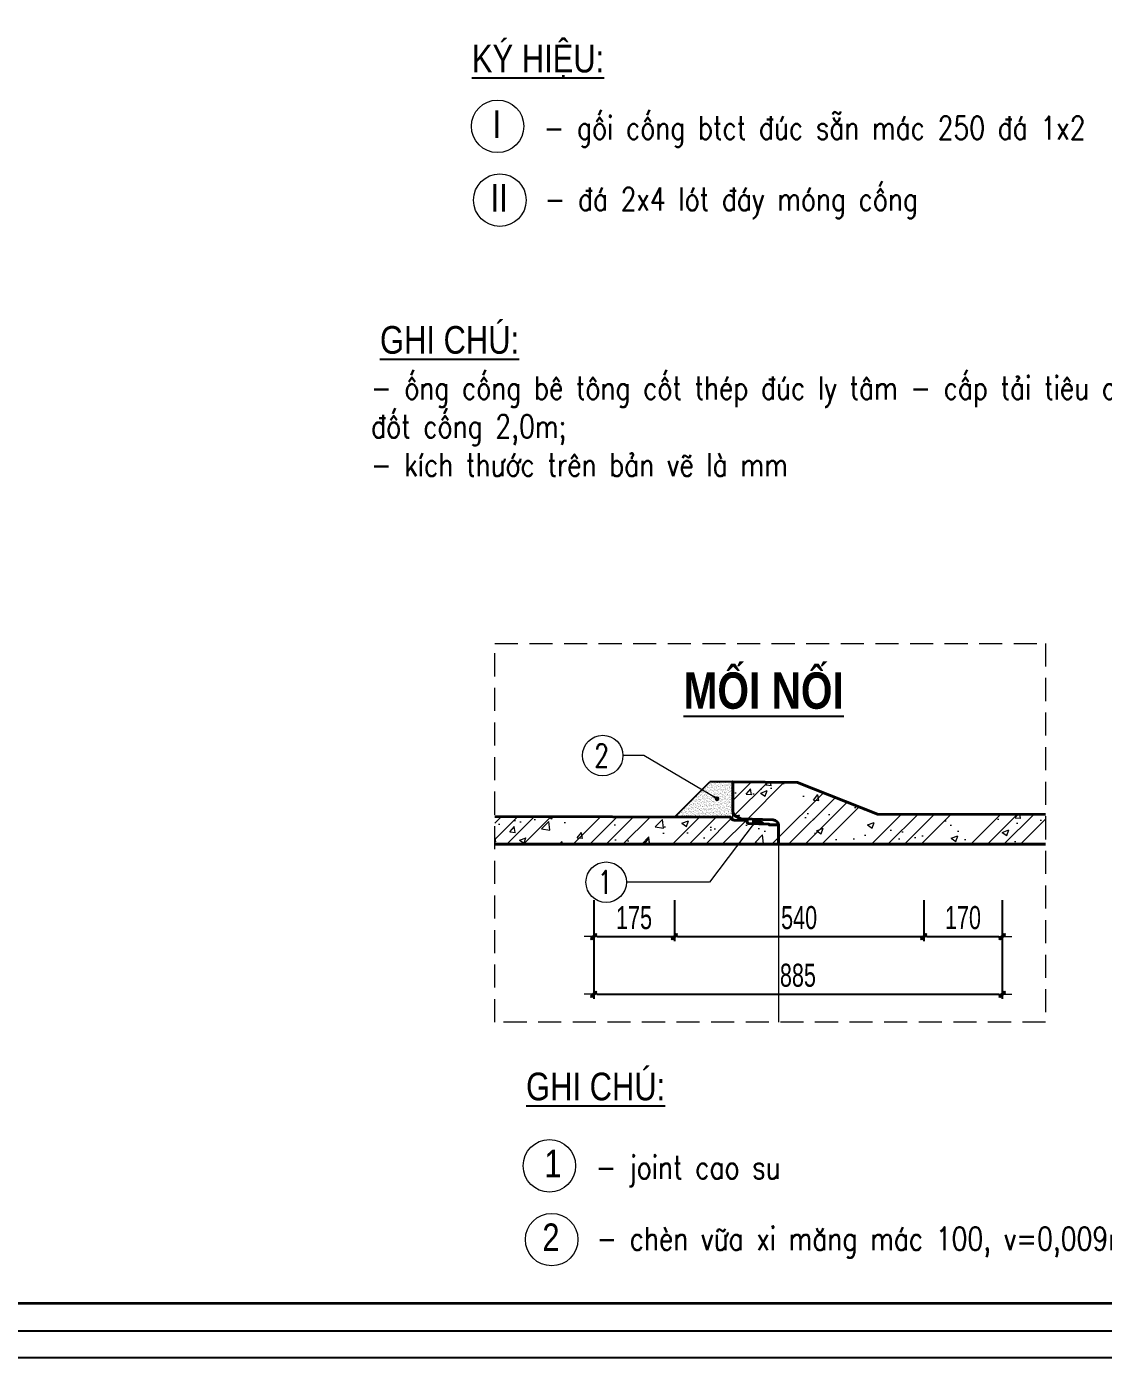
# Model space of a CAD drawing. Header units: inches. Extents: x -676 to 53517, y -16349 to 46516.
# Drawn here: x 39285 to 41619, y 2050 to 4936 of the extents above; entities that cross this region are included whole.
import ezdxf
from ezdxf.enums import TextEntityAlignment as Align

# ---------------------------------------------------------------- set-up
doc = ezdxf.new("R2010")
doc.units = ezdxf.units.IN
doc.header["$MEASUREMENT"] = 0
doc.linetypes.add('HIDDEN', pattern=[0.375, 0.25, -0.125])
for name, color, linetype, lineweight in [('2 - Text2', 2, 'Continuous', 20), ('CAT1', 2, 'Continuous', 40), ('dim', 144, 'Continuous', 13), ('ISO', 153, 'Continuous', 13), ('JOINT TAM GIAC', 151, 'Continuous', 25), ('LC Dim', 8, 'Continuous', 18), ('LC Hatch', 252, 'Continuous', 9), ('LC Net manh', 9, 'Continuous', 5), ('LC Net thay', 7, 'Continuous', 25), ('LC Text1', 3, 'Continuous', 20), ('LC Text2', 7, 'Continuous', 25), ('THEP', 1, 'Continuous', 35)]:
    doc.layers.add(name, color=color, linetype=linetype, lineweight=lineweight)
doc.layers.add('ENTTNTHIETKE1', color=2, linetype='Continuous')
doc.layers.add('KHUNGTEN', color=5, linetype='Continuous')
doc.styles.add('EG 1', font='')
doc.styles.add('HOATBIF', font='hoatbif.shx', dxfattribs={"width": 0.7})
doc.styles.add('LC 3', font='vnsimli.shx', dxfattribs={"width": 0.75})
doc.styles.add('LC3', font='', dxfattribs={"width": 0.8})
doc.styles.add('T2', font='', dxfattribs={"width": 0.8})
doc.styles.add('TXTDIM', font='', dxfattribs={"width": 0.7})
doc.styles.get('EG 1').set_extended_font_data('.VnAvantH', bold=True)
doc.styles.get('LC3').set_extended_font_data('.VnArialH', bold=True)
doc.styles.get('T2').set_extended_font_data('.VnArialH')
doc.styles.get('TXTDIM').set_extended_font_data('.VnArial')
doc.dimstyles.new('1-100(1-25)', dxfattribs={"dimscale": 25, "dimtxt": 2.5, "dimasz": 0.35, "dimexe": 0.5, "dimexo": 0, "dimgap": 0.8, "dimtad": 1, "dimdec": 0, "dimzin": 0, "dimdsep": 46, "dimtxsty": 'HOATBIF', "dimblk1": 'DOT', "dimblk2": 'DOT', "dimsah": 1, "dimcen": -1, "dimdle": 1, "dimclrd": 256, "dimclre": 256, "dimclrt": 4, "dimadec": 3, "dimazin": 2, "dimtfac": 0.333333, "dimtdec": 0, "dimtix": 1, "dimtmove": 2, "dimatfit": 3, "dimldrblk": 'DOT', "dimfxl": 1, "dimtvp": 0.833333, "dimtolj": 1, "dimtzin": 0, "dimarcsym": 0})
doc.dimstyles.new('DIM 20', dxfattribs={"dimscale": 20, "dimtxt": 2, "dimasz": 0.3, "dimexe": 0.5, "dimexo": 0, "dimgap": 0.5, "dimtad": 1, "dimdec": 0, "dimzin": 12, "dimdsep": 46, "dimtxsty": 'TXTDIM', "dimblk": 'SLASH', "dimcen": 1.5, "dimclrd": 144, "dimclre": 144, "dimclrt": 1, "dimadec": 0, "dimazin": 0, "dimtfac": 1, "dimtdec": 0, "dimtix": 1, "dimtmove": 0, "dimatfit": 3, "dimldrblk": 'DOT', "dimfxl": 2, "dimtolj": 1, "dimtzin": 0, "dimlwd": 9, "dimlwe": 9, "dimarcsym": 1})
pattern_1 = [(50, (19685.93, 33243.5), (145.74774, -12.75127), [15.24, -167.64]), (355, (19685.93, 33243.5), (-28.19426, 152.8453), [12.192, -134.112]), (100.451, (19698.07, 33242.44), (117.554, 140.09335), [12.952, -142.472]), (50, (19845.93, 33403.5), (145.74774, -12.75127), [15.24, -167.64]), (355, (19845.93, 33403.5), (-28.19426, 152.8453), [12.192, -134.112]), (100.451, (19858.07, 33402.44), (117.554, 140.09335), [12.952, -142.472]), (46.1842, (19685.93, 33284.14), (216.8632, -33.6339), [22.86, -251.46]), (96.6356, (19704, 33281.34), (189.9234, 197.9404), [19.428, -213.708]), (351.184, (19685.93, 33284.14), (189.9237, 197.9401), [18.288, -201.168]), (46.1842, (19845.93, 33444.14), (216.8632, -33.6339), [22.86, -251.46]), (96.6356, (19864, 33441.34), (189.9234, 197.9404), [19.428, -213.708]), (351.184, (19845.93, 33444.14), (189.9237, 197.9401), [18.288, -201.168]), (21, (19706.25, 33273.98), (121.2919, -81.8124), [15.24, -167.64]), (326, (19706.25, 33273.98), (49.4416, 147.3504), [12.192, -134.112]), (71.4514, (19716.35, 33267.17), (170.7332, 65.5383), [12.952, -142.472]), (21, (19866.25, 33433.98), (121.2919, -81.8124), [15.24, -167.64]), (326, (19866.25, 33433.98), (49.4416, 147.3504), [12.192, -134.112]), (71.4514, (19876.35, 33427.17), (170.7332, 65.5383), [12.952, -142.472]), (37.5, (19685.926, 33243.503), (2.47088, 67.64403), [0, -132.4864, 0, -136.144, 0, -134.62]), (7.5, (19685.926, 33243.5), (53.45573, 80.14446), [0, -77.6224, 0, -129.4384, 0, -51.308]), (327.5, (19640.61, 33243.503), (108.472476, -4.582995), [0, -50.8, 0, -158.496, 0, -210.312]), (317.5, (19620.29, 33243.5), (118.50335, 20.3412), [0, -66.04, 0, -105.2576, 0, -149.352]), (45, (19685.93, 33243.5), (-107.7631, 107.7631), []), (45, (19721.85, 33243.5), (-107.7631, 107.7631), []), (45, (19757.77, 33243.5), (-107.7631, 107.7631), []), (45, (19793.69, 33243.5), (-107.7631, 107.7631), [])]

# ---------------------------------------------------------------- blocks, each defined once
blk = doc.blocks.new('TIEUDE1')
at = {"layer": '2 - Text2', "color": 7, "style": 'EG 1'}
blk.add_attdef('TIªU§Ò', text='', height=5, dxfattribs=at).set_placement((0, 0), align=Align.BOTTOM_CENTER)
blk.add_attdef('TL', text='', height=3, dxfattribs=at).set_placement((0, -2), align=Align.TOP_CENTER)
blk = doc.blocks.new('_Dot')
at = {"color": 0, "linetype": 'ByBlock', "lineweight": -2}
blk.add_line((-0.5, 0), (-1, 0), dxfattribs=at)
at = {"color": 0, "linetype": 'ByBlock', "const_width": 0.5}
blk.add_lwpolyline([(-0.25, 0, 1), (0.25, 0, 1)], format="xyb", close=True, dxfattribs=at)
blk = doc.blocks.new('SLASH')
at = {"layer": 'dim', "color": 16, "linetype": 'Continuous'}
for p, q in [((-1.2, 0), (1.2, 0)), ((-0.6, -0.6), (0.6, 0.6))]:
    blk.add_line(p, q, dxfattribs=at)
blk = doc.blocks.new('DOT')
at = {"layer": 'LC Dim'}
blk.add_line((-3, 0), (3, 0), dxfattribs=at)
at = {"layer": 'LC Dim', "color": 4}
blk.add_line((-1, -1), (1, 1), dxfattribs=at)
blk.add_lwpolyline([(0.5, 1), (-1, -0.5), (-0.5, -1), (1, 0.5)], close=True, dxfattribs=at)
blk = doc.blocks.new('*D726')
at = {"layer": 'Defpoints', "color": 0, "ltscale": 2, "transparency": 16777216}
for p in [(40514.3, 3041.7), (40689.3, 3041.7), (40689.3, 2962.7)]:
    blk.add_point(p, dxfattribs=at)
at = {"layer": 'LC Dim', "lineweight": -2, "ltscale": 2, "transparency": 16777216}
for p, q in [((40514.3, 3041.7), (40514.3, 2952.7)), ((40689.3, 3041.7), (40689.3, 2952.7)), ((40521.3, 2962.7), (40682.3, 2962.7))]:
    blk.add_line(p, q, dxfattribs=at)
at = {"layer": 'LC Dim', "lineweight": -2, "ltscale": 2, "transparency": 16777216, "xscale": 7, "yscale": 7, "zscale": 7, "rotation": 180}
blk.add_blockref('DOT', (40514.3, 2962.7), dxfattribs=at)
at = {"layer": 'LC Dim', "lineweight": -2, "ltscale": 2, "transparency": 16777216, "xscale": 7, "yscale": 7, "zscale": 7}
blk.add_blockref('DOT', (40689.3, 2962.7), dxfattribs=at)
at = {"layer": 'LC Dim', "color": 4, "ltscale": 2, "transparency": 16777216, "insert": (40601.8, 3003.7), "char_height": 50, "attachment_point": 5, "style": 'HOATBIF'}
blk.add_mtext('\\A1;175', dxfattribs=at)
blk = doc.blocks.new('*D727')
at = {"layer": 'Defpoints', "color": 0, "ltscale": 2, "transparency": 16777216}
for p in [(40689.3, 3041.7), (41229.8, 3041.7), (41229.8, 2962.7)]:
    blk.add_point(p, dxfattribs=at)
at = {"layer": 'LC Dim', "lineweight": -2, "ltscale": 2, "transparency": 16777216}
for p, q in [((40689.3, 3041.7), (40689.3, 2952.7)), ((41229.8, 3041.7), (41229.8, 2952.7)), ((40696.3, 2962.7), (41222.8, 2962.7))]:
    blk.add_line(p, q, dxfattribs=at)
at = {"layer": 'LC Dim', "lineweight": -2, "ltscale": 2, "transparency": 16777216, "xscale": 7, "yscale": 7, "zscale": 7, "rotation": 180}
blk.add_blockref('DOT', (40689.3, 2962.7), dxfattribs=at)
at = {"layer": 'LC Dim', "lineweight": -2, "ltscale": 2, "transparency": 16777216, "xscale": 7, "yscale": 7, "zscale": 7}
blk.add_blockref('DOT', (41229.8, 2962.7), dxfattribs=at)
at = {"layer": 'LC Dim', "color": 4, "ltscale": 2, "transparency": 16777216, "insert": (40959.6, 3003.7), "char_height": 50, "attachment_point": 5, "style": 'HOATBIF'}
blk.add_mtext('\\A1;540', dxfattribs=at)
blk = doc.blocks.new('*D728')
at = {"layer": 'Defpoints', "color": 0, "ltscale": 2, "transparency": 16777216}
for p in [(41229.8, 3041.7), (41399.7, 3041.7), (41399.7, 2962.7)]:
    blk.add_point(p, dxfattribs=at)
at = {"layer": 'LC Dim', "lineweight": -2, "ltscale": 2, "transparency": 16777216}
for p, q in [((41229.8, 3041.7), (41229.8, 2952.7)), ((41399.7, 3041.7), (41399.7, 2952.7)), ((41236.8, 2962.7), (41392.7, 2962.7))]:
    blk.add_line(p, q, dxfattribs=at)
at = {"layer": 'LC Dim', "lineweight": -2, "ltscale": 2, "transparency": 16777216, "xscale": 7, "yscale": 7, "zscale": 7, "rotation": 180}
blk.add_blockref('DOT', (41229.8, 2962.7), dxfattribs=at)
at = {"layer": 'LC Dim', "lineweight": -2, "ltscale": 2, "transparency": 16777216, "xscale": 7, "yscale": 7, "zscale": 7}
blk.add_blockref('DOT', (41399.7, 2962.7), dxfattribs=at)
at = {"layer": 'LC Dim', "color": 4, "ltscale": 2, "transparency": 16777216, "insert": (41314.8, 3003.7), "char_height": 50, "attachment_point": 5, "style": 'HOATBIF'}
blk.add_mtext('\\A1;170', dxfattribs=at)
blk = doc.blocks.new('*D729')
at = {"layer": 'Defpoints', "color": 0, "ltscale": 2, "transparency": 16777216}
for p in [(40514.3, 3041.7), (41399.7, 3041.7), (41399.7, 2837.7)]:
    blk.add_point(p, dxfattribs=at)
at = {"layer": 'LC Dim', "lineweight": -2, "ltscale": 2, "transparency": 16777216}
for p, q in [((40514.3, 3041.7), (40514.3, 2827.7)), ((41399.7, 3041.7), (41399.7, 2827.7)), ((40521.3, 2837.7), (41392.7, 2837.7))]:
    blk.add_line(p, q, dxfattribs=at)
at = {"layer": 'LC Dim', "lineweight": -2, "ltscale": 2, "transparency": 16777216, "xscale": 7, "yscale": 7, "zscale": 7, "rotation": 180}
blk.add_blockref('DOT', (40514.3, 2837.7), dxfattribs=at)
at = {"layer": 'LC Dim', "lineweight": -2, "ltscale": 2, "transparency": 16777216, "xscale": 7, "yscale": 7, "zscale": 7}
blk.add_blockref('DOT', (41399.7, 2837.7), dxfattribs=at)
at = {"layer": 'LC Dim', "color": 4, "ltscale": 2, "transparency": 16777216, "insert": (40957, 2878.7), "char_height": 50, "attachment_point": 5, "style": 'HOATBIF'}
blk.add_mtext('\\A1;885', dxfattribs=at)
blk = doc.blocks.new('khung vpn')
at = {"layer": 'Defpoints'}
blk.add_line((52498.758, -4235.276), (52556.46, -4235.276), dxfattribs=at)
at = {"layer": 'KHUNGTEN'}
blk.add_lwpolyline([(52556.243, -4234.885), (52502.048, -4234.885), (52502.048, -4195.662), (52556.243, -4195.662)], close=True, dxfattribs=at)
at = {"layer": 'THEP'}
blk.add_lwpolyline([(52555.832, -4234.474), (52502.459, -4234.474), (52502.459, -4196.073), (52555.832, -4196.073)], close=True, dxfattribs=at)

msp = doc.modelspace()

# ---------------------------------------------------------------- hatches: boundary and pattern name
at = {"layer": 'JOINT TAM GIAC'}
h = msp.add_hatch(color=256, dxfattribs=at)
h.paths.add_polyline_path([(40881.9, 3207.2, 0.524425), (40882.3, 3208.7), (40869.7, 3216.7), (40865.5, 3216.9), (40865.4, 3216.4, -0.329988), (40864.1, 3214.6), (40863.4, 3214.4), (40859.3, 3213.4), (40863.4, 3207.8)])
h.paths.add_polyline_path([(40859.3, 3213.4), (40859, 3213.3), (40858.6, 3208.7, 0.429124), (40859.2, 3207.9), (40863.4, 3207.8)])
at = {"layer": 'LC Hatch', "ltscale": 200}
h = msp.add_hatch(dxfattribs=at)
h.set_pattern_fill('AR-SAND', color=256, scale=3)
h.set_pattern_definition([(37.5, (121835.5327, 79322.246), (-0.18898007, 5.7804713), [0, -4.56, 0, -5.1, 0, -4.875]), (7.5, (121835.533, 79322.246), (5.3093301, 8.4664382), [0, -2.46, 0, -4.11, 0, -1.575]), (327.5, (121831.8427, 79322.246), (9.34242559, 0.01697716), [0, -1.5, 0, -5.4, 0, -7.05]), (317.5, (121831.843, 79322.246), (9.0183798, 2.6330267), [0, -0.75, 0, -3.54, 0, -4.05])])
h.paths.add_polyline_path([(40766, 3298.6), (40689.3, 3222), (40816, 3221.6), (40816, 3233.7), (40816, 3298.6)])
h = msp.add_hatch(dxfattribs=at)
h.set_pattern_fill('BT-DA1X2', color=256, scale=0.8, style=0, pattern_type=2)
h.set_pattern_definition(pattern_1)
h.paths.add_polyline_path([(41890.3, 2756.5), (41890.3, 2869.8), (41815.3, 2869.8), (41815.3, 2756.5)], flags=24)
h.paths.add_polyline_path([(42090.8, 2916.8), (42239.1, 2916.8), (42239.1, 2991.8), (42090.8, 2991.8)], flags=24)
h.paths.add_polyline_path([(43370.1, 3207.4), (43372, 3207.3), (43371.9, 3207.3), (43370.3, 3207.4), (43370.2, 3207.4)])
h.paths.add_polyline_path([(43368.2, 3207.4), (43370.1, 3207.4), (43370, 3207.4), (43368.3, 3207.5), (43368.3, 3207.5)])
h.paths.add_polyline_path([(43377.8, 3207.1), (43375.9, 3207.2), (43376, 3207.2), (43376.1, 3207.2), (43377.7, 3207.2)])
h.paths.add_polyline_path([(43374, 3207.2), (43375.9, 3207.2), (43375.7, 3207.2), (43374.1, 3207.3), (43374.1, 3207.3)])
edge = h.paths.add_edge_path()
edge.add_line((41494, 3163.1), (41494, 3227.5))
edge.add_line((41494, 3227.5), (41129.8, 3228.6))
edge.add_line((41129.8, 3228.6), (40956, 3297.1))
edge.add_line((40956, 3297.1), (40816, 3298.6))
edge.add_line((40816, 3298.6), (40816, 3233.7))
edge.add_arc((40826, 3233.7), 10, 180, 240)
edge.add_line((40821, 3225), (40831.6, 3218.9))
edge.add_arc((40834.6, 3224.1), 6, 240, 268.1689)
edge.add_line((40834.5, 3218.1), (40903.3, 3215.9))
edge.add_arc((40903, 3203.9), 12, 0, 88.1689, ccw=False)
edge.add_line((40915, 3203.9), (40915, 3163.1))
edge.add_line((40915, 3163.1), (41494, 3163.1))
h = msp.add_hatch(dxfattribs=at)
h.set_pattern_fill('BT-DA1X2', color=256, scale=0.8, style=0, pattern_type=2)
h.set_pattern_definition(pattern_1)
edge = h.paths.add_edge_path()
edge.add_arc((40911, 3201.1), 4, 0, 90)
edge.add_line((40911, 3205.1), (40894.2, 3205.1))
edge.add_arc((40894.2, 3205.9), 0.75, 270, 448.1672)
edge.add_line((40894.2, 3206.6), (40878, 3207.2))
edge.add_line((40878, 3207.2), (40877.9, 3207.1))
edge.add_line((40877.9, 3207.1), (40877.8, 3207.1))
edge.add_line((40877.8, 3207.1), (40877.7, 3207.2))
edge.add_line((40877.7, 3207.2), (40876.1, 3207.2))
edge.add_line((40876.1, 3207.2), (40876, 3207.2))
edge.add_line((40876, 3207.2), (40875.9, 3207.2))
edge.add_line((40875.9, 3207.2), (40875.7, 3207.2))
edge.add_line((40875.7, 3207.2), (40874.1, 3207.3))
edge.add_line((40874.1, 3207.3), (40874.1, 3207.3))
edge.add_line((40874.1, 3207.3), (40874, 3207.2))
edge.add_line((40874, 3207.2), (40873.8, 3207.3))
edge.add_line((40873.8, 3207.3), (40872.2, 3207.3))
edge.add_line((40872.2, 3207.3), (40872.2, 3207.3))
edge.add_line((40872.2, 3207.3), (40872, 3207.3))
edge.add_line((40872, 3207.3), (40871.9, 3207.3))
edge.add_line((40871.9, 3207.3), (40870.3, 3207.4))
edge.add_line((40870.3, 3207.4), (40870.2, 3207.4))
edge.add_line((40870.2, 3207.4), (40870.1, 3207.4))
edge.add_line((40870.1, 3207.4), (40870, 3207.4))
edge.add_line((40870, 3207.4), (40868.3, 3207.5))
edge.add_line((40868.3, 3207.5), (40868.3, 3207.5))
edge.add_line((40868.3, 3207.5), (40868.2, 3207.4))
edge.add_line((40868.2, 3207.4), (40868.1, 3207.5))
edge.add_line((40868.1, 3207.5), (40866.4, 3207.5))
edge.add_line((40866.4, 3207.5), (40866.4, 3207.5))
edge.add_line((40866.4, 3207.5), (40866.2, 3207.5))
edge.add_line((40866.2, 3207.5), (40866.2, 3207.5))
edge.add_line((40866.2, 3207.5), (40864.4, 3207.6))
edge.add_line((40864.4, 3207.6), (40864.4, 3207.6))
edge.add_line((40864.4, 3207.6), (40864.4, 3207.6))
edge.add_line((40864.4, 3207.6), (40864.3, 3207.6))
edge.add_line((40864.3, 3207.6), (40849.9, 3208.1))
edge.add_arc((40850, 3211.1), 3, 180, 268.1672, ccw=False)
edge.add_line((40847, 3211.1), (40847, 3213.9))
edge.add_arc((40846.2, 3213.9), 0.75, 0, 88.1672)
edge.add_line((40846.2, 3214.7), (40819, 3215.6))
edge.add_arc((40819.3, 3224.5), 9, 200, 268.1672, ccw=False)
edge.add_line((40810.9, 3221.5), (40810.8, 3221.6))
edge.add_line((40810.8, 3221.6), (40300, 3223.1))
edge.add_line((40300, 3223.1), (40300, 3163.1))
edge.add_line((40300, 3163.1), (40915, 3163.1))
edge.add_line((40915, 3163.1), (40915, 3201.1))

# ---------------------------------------------------------------- linework, layer by layer
at = {"layer": 'CAT1'}
msp.add_line((40300, 3163.1, 0), (41494, 3163.1, 0), dxfattribs=at)
at = {"layer": 'CAT1', "elevation": 0}
for points in [[(41494, 3227.5), (41129.8, 3228.6), (40956, 3297.1), (40816, 3298.6), (40816, 3233.7, 0.267949), (40821, 3225), (40831.6, 3218.9, 0.123533), (40834.5, 3218.1), (40903.3, 3215.9, -0.404884), (40915, 3203.9), (40915, 3163.1)], [(40915, 3163.1), (40915, 3201.1, 0.414214), (40911, 3205.1), (40895, 3205.1), (40895, 3205.9, 0.404875), (40894.2, 3206.6), (40849.9, 3208.1, -0.404875), (40847, 3211.1), (40847, 3213.9, 0.404875), (40846.2, 3214.7), (40819, 3215.6, -0.306528), (40810.9, 3221.5), (40810.8, 3221.6), (40300, 3223.1)]]:
    msp.add_lwpolyline(points, format="xyb", dxfattribs=at)
at = {"layer": 'ISO'}
for p, q in [((40816, 3216.2, 0), (40816, 3233.7, 0)), ((40915, 3163.1, 0), (40915, 2777.1, 0))]:
    msp.add_line(p, q, dxfattribs=at)
at = {"layer": 'JOINT TAM GIAC', "elevation": 0}
msp.add_lwpolyline([(40865.5, 3216.9), (40865.4, 3216.4, -0.329988), (40864.1, 3214.6), (40863.4, 3214.4), (40859, 3213.3), (40858.6, 3208.7, 0.429124), (40859.2, 3207.9), (40860.1, 3207.9), (40860.3, 3207.8), (40860.5, 3207.7), (40860.6, 3207.7), (40860.7, 3207.8), (40860.8, 3207.9), (40862, 3207.8), (40862.1, 3207.8), (40862.1, 3207.8), (40862.2, 3207.7), (40862.3, 3207.7), (40862.3, 3207.7), (40862.3, 3207.7), (40862.3, 3207.7), (40862.4, 3207.7), (40862.4, 3207.7), (40862.4, 3207.7), (40862.4, 3207.7), (40862.5, 3207.7), (40862.5, 3207.7), (40862.5, 3207.7), (40862.5, 3207.7), (40862.5, 3207.7), (40862.5, 3207.7), (40862.6, 3207.7), (40862.6, 3207.7), (40862.6, 3207.7), (40862.6, 3207.7), (40862.7, 3207.8), (40862.7, 3207.8), (40862.8, 3207.8), (40863.9, 3207.8), (40864, 3207.7), (40864.1, 3207.7), (40864.1, 3207.7), (40864.2, 3207.6), (40864.2, 3207.6), (40864.2, 3207.6), (40864.3, 3207.6), (40864.3, 3207.6), (40864.3, 3207.6), (40864.3, 3207.6), (40864.4, 3207.6), (40864.4, 3207.6), (40864.4, 3207.6), (40864.4, 3207.6), (40864.4, 3207.6), (40864.5, 3207.6), (40864.5, 3207.6), (40864.5, 3207.6), (40864.5, 3207.6), (40864.5, 3207.7), (40864.6, 3207.7), (40864.6, 3207.7), (40864.6, 3207.7), (40864.7, 3207.8), (40865.9, 3207.7), (40866.1, 3207.6), (40866.2, 3207.5), (40866.4, 3207.5), (40866.5, 3207.6), (40866.6, 3207.7), (40867.8, 3207.6), (40868, 3207.5), (40868.2, 3207.4), (40868.3, 3207.5), (40868.4, 3207.5), (40868.5, 3207.6), (40869.7, 3207.6), (40869.9, 3207.4), (40870.1, 3207.4), (40870.2, 3207.4), (40870.4, 3207.5), (40870.5, 3207.5), (40871.6, 3207.5), (40871.9, 3207.4), (40872, 3207.3), (40872.2, 3207.3), (40872.3, 3207.4), (40872.4, 3207.5), (40873.6, 3207.4), (40873.8, 3207.3), (40874, 3207.2), (40874.1, 3207.3), (40874.2, 3207.3), (40874.3, 3207.4), (40875.5, 3207.4), (40875.7, 3207.2), (40875.9, 3207.2), (40876, 3207.2), (40876.1, 3207.3), (40876.2, 3207.3), (40877.4, 3207.3), (40877.7, 3207.2), (40877.8, 3207.1), (40877.9, 3207.1), (40878.1, 3207.2), (40878.2, 3207.3), (40881.5, 3207.2, 0.649989), (40882.3, 3208.7), (40869.7, 3216.7)], format="xyb", dxfattribs=at)
at = {"layer": 'LC Dim'}
for centre in [(40533.9, 3355.3, 0), (40541.4, 3080.8, 0)]:
    msp.add_circle(centre, 43.9, dxfattribs=at)
at = {"layer": 'LC Hatch'}
for centre in [(40306, 4719.7, 0), (40310.8, 4559.6, 0), (40418.3, 2465.8, 0), (40423.2, 2305.8, 0)]:
    msp.add_circle(centre, 56.9, dxfattribs=at)
at = {"layer": 'LC Net manh', "linetype": 'HIDDEN', "ltscale": 200, "elevation": 0}
msp.add_lwpolyline([(40300, 3598.6), (41494, 3598.6), (41494, 2777.1), (40300, 2777.1)], close=True, dxfattribs=at)
at = {"layer": 'LC Net thay'}
for p in [(40689.3, 3222, 0), (40816, 3298.6, 0)]:
    msp.add_line(p, (40766, 3298.6, 0), dxfattribs=at)

# ---------------------------------------------------------------- block references
at = {"layer": 'ENTTNTHIETKE1', "color": 6, "xscale": 145.5769351532813, "yscale": 145.5769351532813, "zscale": 145.5769351532813}
msp.add_blockref('khung vpn', (-7607337.1, 618608.9, 0), dxfattribs=at)
at = {"layer": 'LC Text2'}
ref = msp.add_blockref('TIEUDE1', (40882.8, 3433.2, 0), dxfattribs=dict(at, xscale=16.00000000003493, yscale=16.00000000003493, zscale=16.00000000003493))
ref.add_attrib('TIªU§Ò', '%%umèi nèi', dxfattribs={"color": 7, "height": 78.79, "style": 'LC3', "width": 0.8}).set_placement((40882.8, 3433.2, 0), align=Align.BOTTOM_CENTER)

# ---------------------------------------------------------------- texts
at = {"layer": 'LC Text1', "color": 3, "style": 'LC 3', "width": 0.8}
for s, p in [('- gèi cèng btct ®óc s½n m¸c 250 ®¸ 1x2', (40406.2, 4691.4, 0)), ('- ®¸ 2x4 lãt ®¸y mãng cèng', (40408.2, 4536.8, 0)), ('- joint cao su', (40518.5, 2437.6, 0)), ('- chÌn v÷a xi m¨ng m¸c 100, v=0,009m3/mèi nèi', (40520.5, 2283, 0))]:
    msp.add_text(s, height=50, dxfattribs=at).set_placement(p)
at = {"layer": 'LC Text1', "color": 3, "ltscale": 200, "insert": (40031.9, 4177.5, 0), "char_height": 50, "width": 2259.548, "attachment_point": 1, "style": 'LC 3'}
msp.add_mtext('{\\W0.8;- èng cèng bª t«ng cèt thÐp ®óc ly t©m - cÊp t¶i tiªu chuÈn, chiÒu dµi ®èt cèng 2,0m;\\P- kÝch th\xadíc trªn b¶n vÏ lµ mm}', dxfattribs=at)
at = {"layer": 'LC Text2', "style": 'T2', "width": 0.8}
for s, p in [('%%Uký hiÖu:', (40250.3, 4836.5, 0)), ('i', (40295.1, 4694.6, 0)), ('ii', (40290.7, 4534.6, 0)), ('%%Ughi chó:', (40051, 4226.6, 0)), ('%%Ughi chó:', (40367.7, 2607.8, 0)), ('1', (40407.4, 2440.8, 0)), ('2', (40403, 2280.8, 0))]:
    msp.add_text(s, height=60, dxfattribs=at).set_placement(p)
at = {"layer": 'LC Text2', "ltscale": 100, "style": 'LC 3', "width": 0.75}
for s, p in [('2', (40531.4, 3355.3, 0)), ('1', (40539, 3080.8, 0))]:
    msp.add_text(s, height=50.1, dxfattribs=at).set_placement(p, align=Align.MIDDLE_CENTER)

# ---------------------------------------------------------------- dimensions: what is measured, and where the dimension line sits
at = {"layer": 'LC Dim', "ltscale": 2}
for base, p1, p2, picture, middle in [((40689.3, 2962.7, 0), (40514.3, 3041.7, 0), (40689.3, 3041.7, 0), '*D726', (40601.8, 3003.7, 0)), ((41399.7, 2837.7, 0), (40514.3, 3041.7, 0), (41399.7, 3041.7, 0), '*D729', (40957, 2878.7, 0)), ((41229.8371, 2962.7459, 0.0001), (40689.3473, 3041.7459, 0.0001), (41229.8371, 3041.7459, 0.0001), '*D727', (40959.5922, 3003.7459, 0.0001)), ((41399.7, 2962.7, 0), (41229.8, 3041.7, 0), (41399.7, 3041.7, 0), '*D728', (41314.8, 3003.7, 0))]:
    dim = msp.add_linear_dim(base=base, p1=p1, p2=p2, dimstyle='1-100(1-25)', override={"dimscale": 20}, dxfattribs=at)
    dim.commit()
    dim.dimension.update_dxf_attribs({"geometry": picture, "text_midpoint": middle})

# ---------------------------------------------------------------- leaders
at = {"layer": 'LC Hatch'}
for points in [[(40781.7, 3261.6, 0), (40622.7, 3355.3, 0), (40577.8, 3355.3, 0)], [(40864.4, 3211.3, 0), (40765.3, 3080.8, 0), (40585.3, 3080.8, 0)]]:
    msp.add_leader(points, dimstyle='DIM 20', override={"dimasz": 0.5, "dimtad": 0}, dxfattribs=at)

doc.saveas('drawing.dxf')
